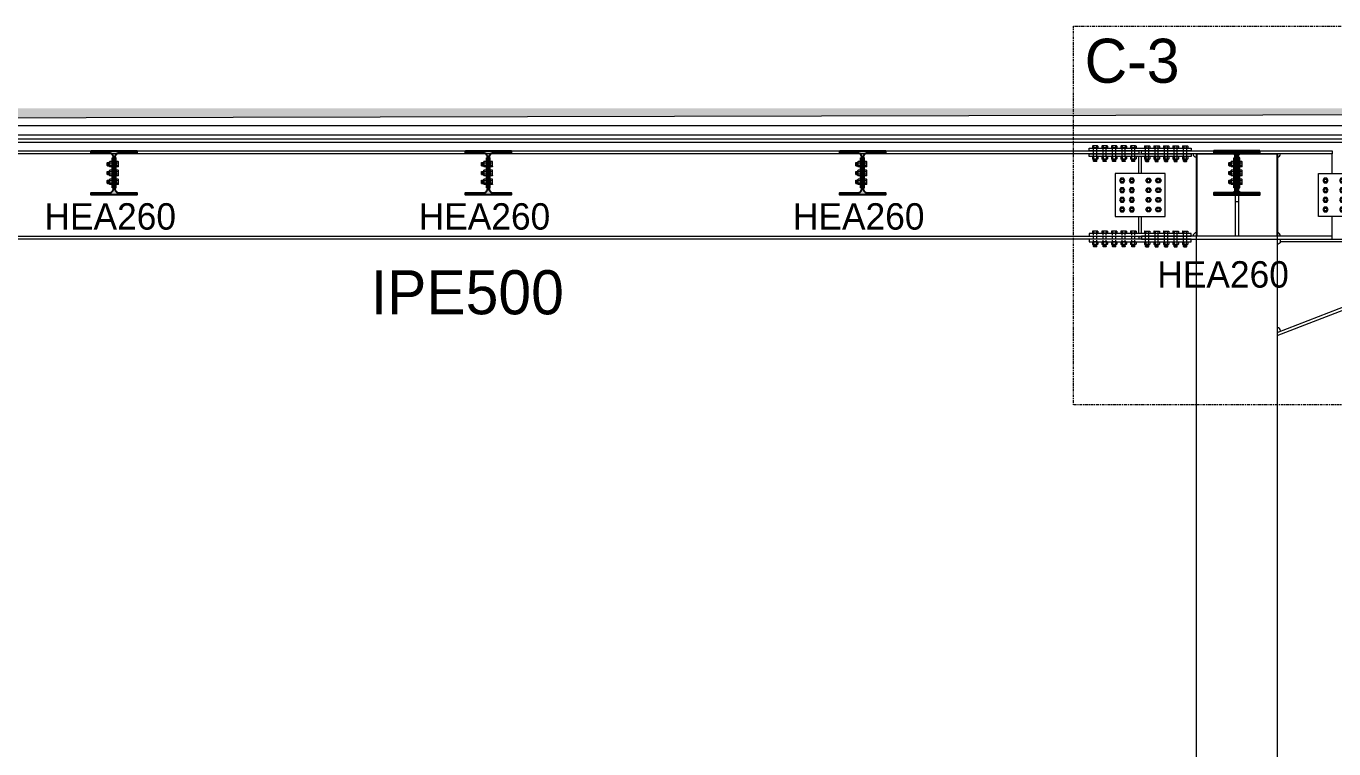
# Model space of a CAD drawing. Header units: millimetres. Extents: x -6949 to 549764, y -83146 to 127128.
# Drawn here: x 167250 to 174676, y 71150 to 75251 of the extents above; entities that cross this region are included whole.
import ezdxf

# ---------------------------------------------------------------- set-up
doc = ezdxf.new("R2010")
doc.units = ezdxf.units.MM
doc.linetypes.add('Centro', pattern=[31.75, 6.35, -4.7625, 15.875, -4.7625])
doc.linetypes.add('Tratto', pattern=[6.35, 3.175, -3.175])
for name, color, linetype, lineweight in [('armatura', 1, 'Continuous', 15), ('bulloni', 5, 'Continuous', 9), ('LINEA DI SEZIONE', 1, 'Centro', 9), ('piastra', 6, 'Continuous', 18), ('S-BEAM', 5, 'Continuous', 18), ('S-COLS', 7, 'Continuous', 18), ('SEZIONI acciaio - Steel sections', 7, 'Continuous', 25), ('solaio2', 7, 'Continuous', 9)]:
    doc.layers.add(name, color=color, linetype=linetype, lineweight=lineweight)
doc.layers.add('quote', color=7, linetype='Continuous', lineweight=5, true_color=0x383838)
doc.styles.get("Standard").update_dxf_attribs({"font": ''})
doc.styles.get('Standard').set_extended_font_data('Bahnschrift Light')

# ---------------------------------------------------------------- blocks, each defined once
blk = doc.blocks.new('*U96')
at = {"layer": 'bulloni'}
blk.add_lwpolyline([(-15.6, 0), (-7.8, -13.5), (7.8, -13.5), (15.6, 0), (7.8, 13.5), (-7.8, 13.5)], close=True, dxfattribs=at)
for radius in [9, 7.88]:
    blk.add_circle((0, 0), radius, dxfattribs=at)
blk = doc.blocks.new('*U97')
at = {"color": 0, "linetype": 'ByBlock', "lineweight": -2, "transparency": 16777216}
for p in [(0, 0), (55, 0), (0, -55), (55, -55), (0, -110), (55, -110), (0, -165), (55, -165)]:
    blk.add_blockref('*U96', p, dxfattribs=at)
blk = doc.blocks.new('*U98')
at = {"layer": 'bulloni'}
blk.add_lwpolyline([(-15.6, 0), (-7.8, -13.5), (7.8, -13.5), (15.6, 0), (7.8, 13.5), (-7.8, 13.5)], close=True, dxfattribs=at)
for radius in [9, 7.88]:
    blk.add_circle((0, 0), radius, dxfattribs=at)
blk = doc.blocks.new('*U99')
at = {"color": 0, "linetype": 'ByBlock', "lineweight": -2, "transparency": 16777216}
for p in [(0, 0), (55, 0), (0, -55), (55, -55), (0, -110), (55, -110), (0, -165), (55, -165)]:
    blk.add_blockref('*U98', p, dxfattribs=at)
blk = doc.blocks.new('*U100')
at = {"layer": 'bulloni'}
for p, q in [((-13.7, 44.3), (-15.6, 43.1)), ((-15.6, 43.1), (-15.6, 32.8)), ((15.6, 32.8), (-15.6, 32.8)), ((13.7, 44.3), (-13.7, 44.3)), ((-12.5, 32.8), (-12.5, 32.3)), ((12.5, 32.3), (-12.5, 32.3)), ((-7.8, 32.8), (-7.8, 43.1)), ((7.8, 43.1), (7.8, 32.8)), ((12.5, 32.8), (12.5, 32.3)), ((13.7, 44.3), (15.6, 43.1)), ((15.6, 43.1), (15.6, 32.8)), ((-13.7, -16.7), (-15.6, -17.9)), ((-15.6, -17.9), (-15.6, -30.4)), ((-13.7, -31.7), (-15.6, -30.4)), ((13.7, -16.7), (-13.7, -16.7)), ((13.7, -31.7), (-13.7, -31.7)), ((-9, -43.3), (-9, -31.7)), ((-8, -44.3), (-9, -43.3)), ((9, -43.3), (-9, -43.3)), ((8, -44.3), (-8, -44.3)), ((-7.8, -30.4), (-7.8, -17.9)), ((-6.5, -34.4), (6.5, -33.7)), ((-6.5, -39.4), (6.5, -38.7)), ((-5, -36.8), (5, -36.3)), ((-5, -41.8), (5, -41.3)), ((7.8, -17.9), (7.8, -30.4)), ((9, -43.3), (8, -44.3)), ((9, -43.3), (9, -31.7)), ((13.7, -16.7), (15.6, -17.9)), ((13.7, -31.7), (15.6, -30.4)), ((15.6, -17.9), (15.6, -30.4))]:
    blk.add_line(p, q, dxfattribs=at)
at = {"layer": 'bulloni', "linetype": 'Tratto'}
for points in [[(-9, -16.7), (-9, 31.3)], [(9, -16.7), (9, 31.3)]]:
    blk.add_lwpolyline(points, dxfattribs=at)
at = {"layer": 'bulloni'}
for centre, radius, start, end in [((-11.7, 37.6), 6.67, 54.26215, 125.73785), ((-10, 31.3), 1, 0, 90), ((0, 19.5), 24.8, 71.68582, 108.31418), ((11.7, 37.6), 6.67, 54.26215, 125.73785), ((10, 31.3), 1, 90, 180), ((-11.7, -23.4), 6.67, 54.26215, 125.73785), ((-11.7, -25), 6.67, 234.26215, 305.73785), ((0, -41.5), 24.8, 71.68582, 108.31418), ((0, -6.9), 24.8, 251.68582, 288.31418), ((11.7, -23.4), 6.67, 54.26215, 125.73785), ((11.7, -25), 6.67, 234.26215, 305.73785)]:
    blk.add_arc(centre, radius, start, end, dxfattribs=at)
blk = doc.blocks.new('*U101')
at = {"layer": 'bulloni', "color": 0, "linetype": 'ByBlock', "lineweight": -2, "transparency": 16777216}
for p in [(0, 0), (54, 0), (108, 0), (162, 0), (216, 0)]:
    blk.add_blockref('*U100', p, dxfattribs=at)
blk = doc.blocks.new('*U102')
at = {"layer": 'bulloni'}
for p, q in [((-13.7, 44.3), (-15.6, 43.1)), ((-15.6, 43.1), (-15.6, 32.8)), ((15.6, 32.8), (-15.6, 32.8)), ((13.7, 44.3), (-13.7, 44.3)), ((-12.5, 32.8), (-12.5, 32.3)), ((12.5, 32.3), (-12.5, 32.3)), ((-7.8, 32.8), (-7.8, 43.1)), ((7.8, 43.1), (7.8, 32.8)), ((12.5, 32.8), (12.5, 32.3)), ((13.7, 44.3), (15.6, 43.1)), ((15.6, 43.1), (15.6, 32.8)), ((-13.7, -16.7), (-15.6, -17.9)), ((-15.6, -17.9), (-15.6, -30.4)), ((-13.7, -31.7), (-15.6, -30.4)), ((13.7, -16.7), (-13.7, -16.7)), ((13.7, -31.7), (-13.7, -31.7)), ((-9, -43.3), (-9, -31.7)), ((-8, -44.3), (-9, -43.3)), ((9, -43.3), (-9, -43.3)), ((8, -44.3), (-8, -44.3)), ((-7.8, -30.4), (-7.8, -17.9)), ((-6.5, -34.4), (6.5, -33.7)), ((-6.5, -39.4), (6.5, -38.7)), ((-5, -36.8), (5, -36.3)), ((-5, -41.8), (5, -41.3)), ((7.8, -17.9), (7.8, -30.4)), ((9, -43.3), (8, -44.3)), ((9, -43.3), (9, -31.7)), ((13.7, -16.7), (15.6, -17.9)), ((13.7, -31.7), (15.6, -30.4)), ((15.6, -17.9), (15.6, -30.4))]:
    blk.add_line(p, q, dxfattribs=at)
at = {"layer": 'bulloni', "linetype": 'Tratto'}
for points in [[(-9, -16.7), (-9, 31.3)], [(9, -16.7), (9, 31.3)]]:
    blk.add_lwpolyline(points, dxfattribs=at)
at = {"layer": 'bulloni'}
for centre, radius, start, end in [((-11.7, 37.6), 6.67, 54.26215, 125.73785), ((-10, 31.3), 1, 0, 90), ((0, 19.5), 24.8, 71.68582, 108.31418), ((11.7, 37.6), 6.67, 54.26215, 125.73785), ((10, 31.3), 1, 90, 180), ((-11.7, -23.4), 6.67, 54.26215, 125.73785), ((-11.7, -25), 6.67, 234.26215, 305.73785), ((0, -41.5), 24.8, 71.68582, 108.31418), ((0, -6.9), 24.8, 251.68582, 288.31418), ((11.7, -23.4), 6.67, 54.26215, 125.73785), ((11.7, -25), 6.67, 234.26215, 305.73785)]:
    blk.add_arc(centre, radius, start, end, dxfattribs=at)
blk = doc.blocks.new('*U103')
at = {"color": 0, "linetype": 'ByBlock', "lineweight": -2, "transparency": 16777216}
for p in [(0, 0), (54, 0), (108, 0), (162, 0), (216, 0)]:
    blk.add_blockref('*U102', p, dxfattribs=at)
blk = doc.blocks.new('*U105')
at = {"layer": 'bulloni'}
for p, q in [((-13.7, 44.3), (-15.6, 43.1)), ((-15.6, 43.1), (-15.6, 32.8)), ((15.6, 32.8), (-15.6, 32.8)), ((13.7, 44.3), (-13.7, 44.3)), ((-12.5, 32.8), (-12.5, 32.3)), ((12.5, 32.3), (-12.5, 32.3)), ((-7.8, 32.8), (-7.8, 43.1)), ((7.8, 43.1), (7.8, 32.8)), ((12.5, 32.8), (12.5, 32.3)), ((13.7, 44.3), (15.6, 43.1)), ((15.6, 43.1), (15.6, 32.8)), ((-13.7, -16.7), (-15.6, -17.9)), ((-15.6, -17.9), (-15.6, -30.4)), ((-13.7, -31.7), (-15.6, -30.4)), ((13.7, -16.7), (-13.7, -16.7)), ((13.7, -31.7), (-13.7, -31.7)), ((-9, -43.3), (-9, -31.7)), ((-8, -44.3), (-9, -43.3)), ((9, -43.3), (-9, -43.3)), ((8, -44.3), (-8, -44.3)), ((-7.8, -30.4), (-7.8, -17.9)), ((-6.5, -34.4), (6.5, -33.7)), ((-6.5, -39.4), (6.5, -38.7)), ((-5, -36.8), (5, -36.3)), ((-5, -41.8), (5, -41.3)), ((7.8, -17.9), (7.8, -30.4)), ((9, -43.3), (8, -44.3)), ((9, -43.3), (9, -31.7)), ((13.7, -16.7), (15.6, -17.9)), ((13.7, -31.7), (15.6, -30.4)), ((15.6, -17.9), (15.6, -30.4))]:
    blk.add_line(p, q, dxfattribs=at)
at = {"layer": 'bulloni', "linetype": 'Tratto'}
for points in [[(-9, -16.7), (-9, 31.3)], [(9, -16.7), (9, 31.3)]]:
    blk.add_lwpolyline(points, dxfattribs=at)
at = {"layer": 'bulloni'}
for centre, radius, start, end in [((-11.7, 37.6), 6.67, 54.26215, 125.73785), ((-10, 31.3), 1, 0, 90), ((0, 19.5), 24.8, 71.68582, 108.31418), ((11.7, 37.6), 6.67, 54.26215, 125.73785), ((10, 31.3), 1, 90, 180), ((-11.7, -23.4), 6.67, 54.26215, 125.73785), ((-11.7, -25), 6.67, 234.26215, 305.73785), ((0, -41.5), 24.8, 71.68582, 108.31418), ((0, -6.9), 24.8, 251.68582, 288.31418), ((11.7, -23.4), 6.67, 54.26215, 125.73785), ((11.7, -25), 6.67, 234.26215, 305.73785)]:
    blk.add_arc(centre, radius, start, end, dxfattribs=at)
blk = doc.blocks.new('*U94')
at = {"color": 0, "linetype": 'ByBlock', "lineweight": -2, "transparency": 16777216}
for p in [(0, 0), (54, 0), (108, 0), (162, 0), (216, 0)]:
    blk.add_blockref('*U105', p, dxfattribs=at)
blk = doc.blocks.new('*U95')
at = {"layer": 'bulloni'}
for p, q in [((-13.7, 44.3), (-15.6, 43.1)), ((-15.6, 43.1), (-15.6, 32.8)), ((15.6, 32.8), (-15.6, 32.8)), ((13.7, 44.3), (-13.7, 44.3)), ((-12.5, 32.8), (-12.5, 32.3)), ((12.5, 32.3), (-12.5, 32.3)), ((-7.8, 32.8), (-7.8, 43.1)), ((7.8, 43.1), (7.8, 32.8)), ((12.5, 32.8), (12.5, 32.3)), ((13.7, 44.3), (15.6, 43.1)), ((15.6, 43.1), (15.6, 32.8)), ((-13.7, -16.7), (-15.6, -17.9)), ((-15.6, -17.9), (-15.6, -30.4)), ((-13.7, -31.7), (-15.6, -30.4)), ((13.7, -16.7), (-13.7, -16.7)), ((13.7, -31.7), (-13.7, -31.7)), ((-9, -43.3), (-9, -31.7)), ((-8, -44.3), (-9, -43.3)), ((9, -43.3), (-9, -43.3)), ((8, -44.3), (-8, -44.3)), ((-7.8, -30.4), (-7.8, -17.9)), ((-6.5, -34.4), (6.5, -33.7)), ((-6.5, -39.4), (6.5, -38.7)), ((-5, -36.8), (5, -36.3)), ((-5, -41.8), (5, -41.3)), ((7.8, -17.9), (7.8, -30.4)), ((9, -43.3), (8, -44.3)), ((9, -43.3), (9, -31.7)), ((13.7, -16.7), (15.6, -17.9)), ((13.7, -31.7), (15.6, -30.4)), ((15.6, -17.9), (15.6, -30.4))]:
    blk.add_line(p, q, dxfattribs=at)
at = {"layer": 'bulloni', "linetype": 'Tratto'}
for points in [[(-9, -16.7), (-9, 31.3)], [(9, -16.7), (9, 31.3)]]:
    blk.add_lwpolyline(points, dxfattribs=at)
at = {"layer": 'bulloni'}
for centre, radius, start, end in [((-11.7, 37.6), 6.67, 54.26215, 125.73785), ((-10, 31.3), 1, 0, 90), ((0, 19.5), 24.8, 71.68582, 108.31418), ((11.7, 37.6), 6.67, 54.26215, 125.73785), ((10, 31.3), 1, 90, 180), ((-11.7, -23.4), 6.67, 54.26215, 125.73785), ((-11.7, -25), 6.67, 234.26215, 305.73785), ((0, -41.5), 24.8, 71.68582, 108.31418), ((0, -6.9), 24.8, 251.68582, 288.31418), ((11.7, -23.4), 6.67, 54.26215, 125.73785), ((11.7, -25), 6.67, 234.26215, 305.73785)]:
    blk.add_arc(centre, radius, start, end, dxfattribs=at)
blk = doc.blocks.new('*U104')
at = {"color": 0, "linetype": 'ByBlock', "lineweight": -2, "transparency": 16777216}
for p in [(0, 0), (54, 0), (108, 0), (162, 0), (216, 0)]:
    blk.add_blockref('*U95', p, dxfattribs=at)
blk = doc.blocks.new('*U107')
h = blk.add_hatch()
h.set_pattern_fill('ANSI31', color=256, scale=2)
h.set_pattern_definition([(45, (-12757.2744, 46959.8686), (-4.4901281, 4.4901281), [])])
h.paths.add_polyline_path([(27.8, 112.5), (130, 112.5), (130, 125), (-130, 125), (-130, 112.5), (-27.8, 112.5, -0.414214), (-3.8, 88.5), (-3.8, 59), (3.8, 59), (3.8, 88.5, -0.414214)])
h.paths.add_polyline_path([(-3.8, 9), (3.8, 9), (3.8, 41), (-3.8, 41)])
h.paths.add_polyline_path([(3.8, -9), (-3.8, -9), (-3.8, -41), (3.8, -41)])
h.paths.add_polyline_path([(3.8, -59), (-3.8, -59), (-3.8, -88.5, -0.414214), (-27.8, -112.5), (-130, -112.5), (-130, -125), (130, -125), (130, -112.5), (27.8, -112.5, -0.414214), (3.8, -88.5)])
at = {"layer": 'SEZIONI acciaio - Steel sections'}
blk.add_lwpolyline([(130, 125), (-130, 125), (-130, 112.5), (-27.8, 112.5, -0.414214), (-3.8, 88.5), (-3.8, -88.5, -0.414214), (-27.8, -112.5), (-130, -112.5), (-130, -125), (130, -125), (130, -112.5), (27.8, -112.5, -0.414214), (3.8, -88.5), (3.8, 88.5, -0.414214), (27.8, 112.5), (130, 112.5)], format="xyb", close=True, dxfattribs=at)
blk = doc.blocks.new('*U108')
at = {"color": 0, "linetype": 'ByBlock', "lineweight": -2, "transparency": 16777216}
blk.add_blockref('*U107', (0, 0), dxfattribs=at)
blk = doc.blocks.new('vfdcv')
at = {"layer": 'bulloni'}
for p, q in [((50940.3, -31978.2), (50941.3, -31977.2)), ((50940.3, -31994.2), (50940.3, -31978.2)), ((50941.3, -31995.2), (50940.3, -31994.2)), ((50941.3, -31977.2), (50952.9, -31977.2)), ((50941.3, -31995.2), (50941.3, -31977.2)), ((50941.3, -31995.2), (50952.9, -31995.2)), ((50942.8, -31981.2), (50943.3, -31991.2)), ((50945.2, -31979.7), (50945.9, -31992.7)), ((50947.8, -31981.2), (50948.3, -31991.2)), ((50950.2, -31979.7), (50950.9, -31992.7)), ((50952.9, -31972.5), (50954.2, -31970.6)), ((50952.9, -31999.9), (50952.9, -31972.5)), ((50952.9, -31999.9), (50954.2, -32001.7)), ((50966.7, -31970.6), (50954.2, -31970.6)), ((50954.2, -31978.4), (50966.7, -31978.4)), ((50966.7, -31994), (50954.2, -31994)), ((50966.7, -32001.7), (50954.2, -32001.7)), ((50967.9, -31972.5), (50966.7, -31970.6)), ((50967.9, -31999.9), (50966.7, -32001.7)), ((50967.9, -31999.9), (50967.9, -31972.5)), ((50991.4, -31998.7), (50991.4, -31973.7)), ((50991.9, -31973.7), (50991.4, -31973.7)), ((50991.9, -31998.7), (50991.4, -31998.7)), ((50991.9, -32001.7), (50991.9, -31970.6)), ((51002.2, -31970.6), (50991.9, -31970.6)), ((50991.9, -31978.4), (51002.2, -31978.4)), ((51002.2, -31994), (50991.9, -31994)), ((51002.2, -32001.7), (50991.9, -32001.7)), ((51003.4, -31972.5), (51002.2, -31970.6)), ((51003.4, -31999.9), (51002.2, -32001.7)), ((51003.4, -31999.9), (51003.4, -31972.5)), ((50940.3, -32028.2), (50941.3, -32027.2)), ((50940.3, -32044.2), (50940.3, -32028.2)), ((50941.3, -32045.2), (50940.3, -32044.2)), ((50940.3, -32078.2), (50941.3, -32077.2)), ((50941.3, -32027.2), (50952.9, -32027.2)), ((50941.3, -32045.2), (50941.3, -32027.2)), ((50941.3, -32045.2), (50952.9, -32045.2)), ((50941.3, -32077.2), (50952.9, -32077.2)), ((50941.3, -32095.2), (50941.3, -32077.2)), ((50942.8, -32031.2), (50943.3, -32041.2)), ((50945.2, -32029.7), (50945.9, -32042.7)), ((50947.8, -32031.2), (50948.3, -32041.2)), ((50950.2, -32029.7), (50950.9, -32042.7)), ((50952.9, -32022.5), (50954.2, -32020.6)), ((50952.9, -32049.9), (50952.9, -32022.5)), ((50952.9, -32049.9), (50954.2, -32051.7)), ((50952.9, -32072.5), (50954.2, -32070.6)), ((50952.9, -32099.9), (50952.9, -32072.5)), ((50966.7, -32020.6), (50954.2, -32020.6)), ((50954.2, -32028.4), (50966.7, -32028.4)), ((50966.7, -32044), (50954.2, -32044)), ((50966.7, -32051.7), (50954.2, -32051.7)), ((50966.7, -32070.6), (50954.2, -32070.6)), ((50967.9, -32022.5), (50966.7, -32020.6)), ((50967.9, -32049.9), (50966.7, -32051.7)), ((50967.9, -32072.5), (50966.7, -32070.6)), ((50967.9, -32049.9), (50967.9, -32022.5)), ((50967.9, -32099.9), (50967.9, -32072.5)), ((50991.4, -32048.7), (50991.4, -32023.7)), ((50991.9, -32023.7), (50991.4, -32023.7)), ((50991.9, -32048.7), (50991.4, -32048.7)), ((50991.4, -32098.7), (50991.4, -32073.7)), ((50991.9, -32073.7), (50991.4, -32073.7)), ((50991.9, -32051.7), (50991.9, -32020.6)), ((51002.2, -32020.6), (50991.9, -32020.6)), ((50991.9, -32028.4), (51002.2, -32028.4)), ((51002.2, -32044), (50991.9, -32044)), ((51002.2, -32051.7), (50991.9, -32051.7)), ((50991.9, -32101.7), (50991.9, -32070.6)), ((51002.2, -32070.6), (50991.9, -32070.6)), ((51003.4, -32022.5), (51002.2, -32020.6)), ((51003.4, -32049.9), (51002.2, -32051.7)), ((51003.4, -32072.5), (51002.2, -32070.6)), ((51003.4, -32049.9), (51003.4, -32022.5)), ((51003.4, -32099.9), (51003.4, -32072.5)), ((50940.3, -32094.2), (50940.3, -32078.2)), ((50941.3, -32095.2), (50940.3, -32094.2)), ((50941.3, -32095.2), (50952.9, -32095.2)), ((50942.8, -32081.2), (50943.3, -32091.2)), ((50945.2, -32079.7), (50945.9, -32092.7)), ((50947.8, -32081.2), (50948.3, -32091.2)), ((50950.2, -32079.7), (50950.9, -32092.7)), ((50952.9, -32099.9), (50954.2, -32101.7)), ((50954.2, -32078.4), (50966.7, -32078.4)), ((50966.7, -32094), (50954.2, -32094)), ((50966.7, -32101.7), (50954.2, -32101.7)), ((50967.9, -32099.9), (50966.7, -32101.7)), ((50991.9, -32098.7), (50991.4, -32098.7)), ((50991.9, -32078.4), (51002.2, -32078.4)), ((51002.2, -32094), (50991.9, -32094)), ((51002.2, -32101.7), (50991.9, -32101.7)), ((51003.4, -32099.9), (51002.2, -32101.7))]:
    blk.add_line(p, q, dxfattribs=at)
at = {"layer": 'bulloni', "linetype": 'Tratto'}
for points in [[(50967.9, -31977.2), (50990.4, -31977.2)], [(50967.9, -31995.2), (50990.4, -31995.2)], [(50967.9, -32027.2), (50990.4, -32027.2)], [(50967.9, -32045.2), (50990.4, -32045.2)], [(50967.9, -32077.2), (50990.4, -32077.2)], [(50967.9, -32095.2), (50990.4, -32095.2)]]:
    blk.add_lwpolyline(points, dxfattribs=at)
at = {"layer": 'bulloni'}
for centre, radius, start, end in [((50959.6, -31974.5), 6.67, 144.26215, 215.73785), ((50977.7, -31986.2), 24.8, 161.68582, 198.31418), ((50959.6, -31997.8), 6.67, 144.26215, 215.73785), ((50961.3, -31974.5), 6.67, 324.26215, 35.73785), ((50943.1, -31986.2), 24.8, 341.68582, 18.31418), ((50961.3, -31997.8), 6.67, 324.26215, 35.73785), ((50990.4, -31976.2), 1, 270, 0), ((50990.4, -31996.2), 1, 0, 90), ((50996.8, -31974.5), 6.67, 324.26215, 35.73785), ((50978.6, -31986.2), 24.8, 341.68582, 18.31418), ((50996.8, -31997.8), 6.67, 324.26215, 35.73785), ((50959.6, -32024.5), 6.67, 144.26215, 215.73785), ((50977.7, -32036.2), 24.8, 161.68582, 198.31418), ((50959.6, -32047.8), 6.67, 144.26215, 215.73785), ((50959.6, -32074.5), 6.67, 144.26215, 215.73785), ((50961.3, -32024.5), 6.67, 324.26215, 35.73785), ((50943.1, -32036.2), 24.8, 341.68582, 18.31418), ((50961.3, -32047.8), 6.67, 324.26215, 35.73785), ((50961.3, -32074.5), 6.67, 324.26215, 35.73785), ((50990.4, -32026.2), 1, 270, 0), ((50990.4, -32046.2), 1, 0, 90), ((50990.4, -32076.2), 1, 270, 0), ((50996.8, -32024.5), 6.67, 324.26215, 35.73785), ((50978.6, -32036.2), 24.8, 341.68582, 18.31418), ((50996.8, -32047.8), 6.67, 324.26215, 35.73785), ((50996.8, -32074.5), 6.67, 324.26215, 35.73785), ((50977.7, -32086.2), 24.8, 161.68582, 198.31418), ((50959.6, -32097.8), 6.67, 144.26215, 215.73785), ((50943.1, -32086.2), 24.8, 341.68582, 18.31418), ((50961.3, -32097.8), 6.67, 324.26215, 35.73785), ((50990.4, -32096.2), 1, 0, 90), ((50978.6, -32086.2), 24.8, 341.68582, 18.31418), ((50996.8, -32097.8), 6.67, 324.26215, 35.73785)]:
    blk.add_arc(centre, radius, start, end, dxfattribs=at)
blk = doc.blocks.new('*U2019')
at = {"layer": 'bulloni'}
blk.add_lwpolyline([(-15.6, 0), (-7.8, -13.5), (7.8, -13.5), (15.6, 0), (7.8, 13.5), (-7.8, 13.5)], close=True, dxfattribs=at)
for radius in [9, 7.88]:
    blk.add_circle((0, 0), radius, dxfattribs=at)
blk = doc.blocks.new('*U2020')
at = {"color": 0, "linetype": 'ByBlock', "lineweight": -2, "transparency": 16777216}
for p in [(0, 0), (95, 0), (0, -55), (95, -55), (0, -110), (95, -110), (0, -165), (95, -165)]:
    blk.add_blockref('*U2019', p, dxfattribs=at)

msp = doc.modelspace()

# ---------------------------------------------------------------- hatches: boundary and pattern name
at = {"lineweight": 9}
h = msp.add_hatch(dxfattribs=at)
h.set_pattern_fill('GRAVEL', color=0, scale=4.4)
h.set_pattern_definition([(228.012788, (116851.094, 98563.538), (-894.0800001, -1005.8399999), [15.03574, -1488.54128]), (184.969741, (116841.0353, 98552.362), (1341.11999947, 111.76000637), [25.80181, -2554.37815]), (132.510447, (116815.3305, 98550.127), (1117.60000047, -1229.35999957), [18.19319, -1801.1278]), (267.273689, (116771.744, 98522.187), (111.76000023, 2235.2), [23.4962, -2326.12325]), (292.833654, (116770.6265, 98498.717), (-558.80000005, 1341.11999998), [23.03988, -2280.95154]), (357.273689, (116779.5673, 98477.483), (-2235.2, 111.76000023), [23.4962, -2326.12325]), (37.6942405, (116803.037, 98476.365), (-1452.87999994, -1117.60000008), [31.07252, -3076.17707]), (72.2553284, (116827.624, 98495.3644), (782.3200002, 2458.71999993), [29.33566, -2904.23129]), (121.4295656, (116836.565, 98523.3044), (-894.08000013, 1452.87999992), [23.57577, -2334.00401]), (175.236358, (116824.271, 98543.421), (1229.36, -111.7600002), [26.91538, -1318.85323]), (222.397438, (116797.449, 98545.6564), (-1341.11999996, -1229.36000005), [34.80743, -3445.93799]), (138.814075, (116882.386, 98521.069), (-782.32, 670.56), [11.8802, -1176.1449]), (171.4692344, (116873.4457, 98528.8924), (1452.88000004, -223.51999975), [22.60201, -2237.60412]), (225, (116851.09, 98532.245), (-2e-14, -111.76), [15.80521, -142.2473]), (203.19859, (116843.27, 98545.656), (558.8, 223.52), [8.51142, -842.62738]), (291.80141, (116835.447, 98542.304), (-111.76, 335.28), [12.03689, -589.80913]), (30.963757, (116839.918, 98531.128), (335.28, 223.52), [19.55007, -632.11712]), (161.56505, (116856.68, 98541.186), (223.52, -111.76), [14.13663, -339.27952]), (16.38954, (116770.6265, 98542.3036), (1117.6, 335.28), [19.80387, -1960.58837]), (70.346176, (116789.626, 98547.8916), (-447.04000004, -1229.36), [16.61435, -1644.81749]), (293.19859, (116856.682, 98563.538), (-223.52, 558.8), [17.02272, -834.11608]), (343.61046, (116863.387, 98547.8916), (-1117.60000002, 335.2799999), [19.80387, -1960.58837]), (339.443955, (116770.626, 98473.012), (-558.8, 223.52), [19.09755, -935.78031]), (294.775141, (116788.508, 98466.307), (-558.8000007, 1229.3599997), [16.00157, -1584.15811]), (66.80141, (116857.8, 98451.778), (223.52, 558.8), [17.02272, -834.11608]), (17.354025, (116864.505, 98467.4244), (-1452.87999997, -447.0400001), [18.73444, -1854.70454]), (69.443955, (116803.037, 98451.778), (-223.52, -558.8), [9.54877, -945.32908]), (101.309932, (116851.094, 98451.778), (-111.76, 447.04), [5.69864, -564.16778]), (165.963757, (116849.976, 98457.366), (335.28, -111.76), [23.03988, -437.7584]), (186.009006, (116827.624, 98462.954), (1117.6, 111.76000006), [21.35175, -2113.82005]), (303.690068, (116839.918, 98521.07), (-111.76, 223.52), [16.11825, -386.83816]), (353.1572266, (116848.8585, 98507.658), (1899.92000001, -223.5199999), [28.1405, -2785.9044]), (60.945396, (116876.798, 98504.305), (-447.04, -782.32), [11.50636, -1139.13326]), (90, (116882.39, 98514.36), (-111.76, 111.76), [6.7056, -105.0544]), (120.256437, (116825.389, 98466.307), (447.03999995, -782.32), [15.52615, -1537.0934]), (48.012787, (116817.566, 98479.718), (894.0800001, 1005.8399999), [30.07149, -1473.50554]), (0, (116837.68, 98502.07), (111.76, 111.76), [29.0576, -82.7024]), (325.3048465, (116866.74, 98502.07), (1117.6000004, -782.3199994), [17.67082, -1749.40994]), (254.054604, (116881.269, 98492.012), (-111.76, -447.04), [16.27248, -797.3526]), (207.6459754, (116876.7985, 98476.365), (-2123.44000008, -1117.59999985), [26.49438, -2622.94843]), (175.426079, (116853.329, 98464.0716), (-1452.88, 111.76), [28.0293, -2774.89724])])
h.paths.add_polyline_path([(182624.8, 74765.4), (200165.1, 74725.4), (200165.8, 74725.4), (200165.9, 74785.4), (165083.2, 74785.4), (165083.9, 74725.4)])
at = {"layer": 'quote', "true_color": 0xc7c8ca}
h = msp.add_hatch(color=9, dxfattribs=at)
h.dxf.hatch_style = 1
h.paths.add_polyline_path([(167879.8, 74543.4), (167619.8, 74543.4), (167619.8, 74530.9), (167722.1, 74530.9, -0.414214), (167746.1, 74506.9), (167746.1, 74477.4), (167753.6, 74477.4), (167753.6, 74503.4), (167753.6, 74506.9, -0.414214), (167777.6, 74530.9), (167879.8, 74530.9)])
h.paths.add_polyline_path([(167753.6, 74329.9), (167753.6, 74377.4), (167746.1, 74377.4), (167746.1, 74333.4), (167746.1, 74329.9, -0.414214), (167722.1, 74305.9), (167619.8, 74305.9), (167619.8, 74293.4), (167879.8, 74293.4), (167879.8, 74305.9), (167777.6, 74305.9, -0.414214)])
h.paths.add_polyline_path([(167753.6, 74409.4), (167746.1, 74409.4), (167746.1, 74377.4), (167753.6, 74377.4)])
h.paths.add_polyline_path([(167753.6, 74459.4), (167746.1, 74459.4), (167746.1, 74427.4), (167753.6, 74427.4)])
h.paths.add_polyline_path([(167753.6, 74427.4), (167746.1, 74427.4), (167746.1, 74409.4), (167753.6, 74409.4)])
h.paths.add_polyline_path([(167753.6, 74477.4), (167746.1, 74477.4), (167746.1, 74459.4), (167753.6, 74459.4)])
h = msp.add_hatch(color=9, dxfattribs=at)
h.dxf.hatch_style = 1
h.paths.add_polyline_path([(170004.8, 74543.4), (169744.8, 74543.4), (169744.8, 74530.9), (169847.1, 74530.9, -0.414214), (169871.1, 74506.9), (169871.1, 74477.4), (169878.6, 74477.4), (169878.6, 74503.4), (169878.6, 74506.9, -0.414214), (169902.6, 74530.9), (170004.8, 74530.9)])
h.paths.add_polyline_path([(169878.6, 74329.9), (169878.6, 74377.4), (169871.1, 74377.4), (169871.1, 74333.4), (169871.1, 74329.9, -0.414214), (169847.1, 74305.9), (169744.8, 74305.9), (169744.8, 74293.4), (170004.8, 74293.4), (170004.8, 74305.9), (169902.6, 74305.9, -0.414214)])
h.paths.add_polyline_path([(169878.6, 74409.4), (169871.1, 74409.4), (169871.1, 74377.4), (169878.6, 74377.4)])
h.paths.add_polyline_path([(169878.6, 74459.4), (169871.1, 74459.4), (169871.1, 74427.4), (169878.6, 74427.4)])
h.paths.add_polyline_path([(169878.6, 74427.4), (169871.1, 74427.4), (169871.1, 74409.4), (169878.6, 74409.4)])
h.paths.add_polyline_path([(169878.6, 74477.4), (169871.1, 74477.4), (169871.1, 74459.4), (169878.6, 74459.4)])
h = msp.add_hatch(color=9, dxfattribs=at)
h.dxf.hatch_style = 1
h.paths.add_polyline_path([(172129.8, 74543.4), (171869.8, 74543.4), (171869.8, 74530.9), (171972.1, 74530.9, -0.414214), (171996.1, 74506.9), (171996.1, 74477.4), (172003.6, 74477.4), (172003.6, 74503.4), (172003.6, 74506.9, -0.414214), (172027.6, 74530.9), (172129.8, 74530.9)])
h.paths.add_polyline_path([(172003.6, 74329.9), (172003.6, 74377.4), (171996.1, 74377.4), (171996.1, 74333.4), (171996.1, 74329.9, -0.414214), (171972.1, 74305.9), (171869.8, 74305.9), (171869.8, 74293.4), (172129.8, 74293.4), (172129.8, 74305.9), (172027.6, 74305.9, -0.414214)])
h.paths.add_polyline_path([(172003.6, 74409.4), (171996.1, 74409.4), (171996.1, 74377.4), (172003.6, 74377.4)])
h.paths.add_polyline_path([(172003.6, 74459.4), (171996.1, 74459.4), (171996.1, 74427.4), (172003.6, 74427.4)])
h.paths.add_polyline_path([(172003.6, 74427.4), (171996.1, 74427.4), (171996.1, 74409.4), (172003.6, 74409.4)])
h.paths.add_polyline_path([(172003.6, 74477.4), (171996.1, 74477.4), (171996.1, 74459.4), (172003.6, 74459.4)])
h = msp.add_hatch(color=9, dxfattribs=at)
h.dxf.hatch_style = 1
h.paths.add_polyline_path([(174254.8, 74543.4), (173994.8, 74543.4), (173994.8, 74530.9), (174097.1, 74530.9, -0.414214), (174121.1, 74506.9), (174121.1, 74477.4), (174128.6, 74477.4), (174128.6, 74503.4), (174128.6, 74506.9, -0.414214), (174152.6, 74530.9), (174254.8, 74530.9)])
h.paths.add_polyline_path([(174128.6, 74329.9), (174128.6, 74377.4), (174121.1, 74377.4), (174121.1, 74333.4), (174121.1, 74329.9, -0.414214), (174097.1, 74305.9), (173994.8, 74305.9), (173994.8, 74293.4), (174254.8, 74293.4), (174254.8, 74305.9), (174152.6, 74305.9, -0.414214)])
h.paths.add_polyline_path([(174128.6, 74409.4), (174121.1, 74409.4), (174121.1, 74377.4), (174128.6, 74377.4)])
h.paths.add_polyline_path([(174128.6, 74459.4), (174121.1, 74459.4), (174121.1, 74427.4), (174128.6, 74427.4)])
h.paths.add_polyline_path([(174128.6, 74427.4), (174121.1, 74427.4), (174121.1, 74409.4), (174128.6, 74409.4)])
h.paths.add_polyline_path([(174128.6, 74477.4), (174121.1, 74477.4), (174121.1, 74459.4), (174128.6, 74459.4)])

# ---------------------------------------------------------------- linework, layer by layer
at = {"color": 0, "lineweight": 9}
msp.add_line((200165.8, 74685.4), (165083.8, 74685.4), dxfattribs=at)
for p, q in [((173896.3, 74527.4), (173896.3, 74059.4)), ((174114.8, 74313.8), (174114.8, 74523.1)), ((174134.8, 74313.8), (174134.8, 74523.1)), ((174353.3, 74527.4), (174353.3, 74059.4))]:
    msp.add_line(p, q)
msp.add_lwpolyline([(200165.8, 74685.4), (200165.8, 74725.4), (182624.8, 74765.4), (165083.9, 74725.4), (165083.8, 74685.4)], dxfattribs=at)
msp.add_lwpolyline([(200165.8, 74685.4), (165083.8, 74685.4), (165083.8, 74635.4), (200165.8, 74635.4)], close=True, dxfattribs=at)
at = {"layer": 'armatura'}
msp.add_lwpolyline([(165113.8, 74612.4), (200165.8, 74612.4)], dxfattribs=at)
at = {"layer": 'bulloni'}
for p, q in [((174079.7, 74476.4), (174080.7, 74477.4)), ((174080.7, 74477.4), (174092.3, 74477.4)), ((174080.7, 74459.4), (174080.7, 74477.4)), ((174092.3, 74482.1), (174093.6, 74484)), ((174092.3, 74454.7), (174092.3, 74482.1)), ((174106.1, 74484), (174093.6, 74484)), ((174107.3, 74482.1), (174106.1, 74484)), ((174107.3, 74454.7), (174107.3, 74482.1)), ((174143.3, 74455.9), (174143.3, 74480.9)), ((174143.8, 74480.9), (174143.3, 74480.9)), ((174143.8, 74452.8), (174143.8, 74484)), ((174154.1, 74484), (174143.8, 74484)), ((174155.3, 74482.1), (174154.1, 74484)), ((174155.3, 74454.7), (174155.3, 74482.1)), ((174079.7, 74460.4), (174079.7, 74476.4)), ((174080.7, 74459.4), (174079.7, 74460.4)), ((174079.7, 74426.4), (174080.7, 74427.4)), ((174079.7, 74410.4), (174079.7, 74426.4)), ((174080.7, 74409.4), (174079.7, 74410.4)), ((174080.7, 74459.4), (174092.3, 74459.4)), ((174080.7, 74427.4), (174092.3, 74427.4)), ((174080.7, 74409.4), (174080.7, 74427.4)), ((174080.7, 74409.4), (174092.3, 74409.4)), ((174082.2, 74473.4), (174082.7, 74463.4)), ((174082.2, 74423.4), (174082.7, 74413.4)), ((174084.6, 74474.9), (174085.3, 74461.9)), ((174084.6, 74424.9), (174085.3, 74411.9)), ((174087.2, 74473.4), (174087.7, 74463.4)), ((174087.2, 74423.4), (174087.7, 74413.4)), ((174089.6, 74474.9), (174090.3, 74461.9)), ((174089.6, 74424.9), (174090.3, 74411.9)), ((174092.3, 74454.7), (174093.6, 74452.8)), ((174092.3, 74432.1), (174093.6, 74434)), ((174092.3, 74404.7), (174092.3, 74432.1)), ((174092.3, 74404.7), (174093.6, 74402.8)), ((174093.6, 74476.2), (174106.1, 74476.2)), ((174106.1, 74460.6), (174093.6, 74460.6)), ((174106.1, 74452.8), (174093.6, 74452.8)), ((174106.1, 74434), (174093.6, 74434)), ((174093.6, 74426.2), (174106.1, 74426.2)), ((174106.1, 74410.6), (174093.6, 74410.6)), ((174106.1, 74402.8), (174093.6, 74402.8)), ((174107.3, 74454.7), (174106.1, 74452.8)), ((174107.3, 74432.1), (174106.1, 74434)), ((174107.3, 74404.7), (174106.1, 74402.8)), ((174107.3, 74404.7), (174107.3, 74432.1)), ((174143.8, 74455.9), (174143.3, 74455.9)), ((174143.3, 74405.9), (174143.3, 74430.9)), ((174143.8, 74430.9), (174143.3, 74430.9)), ((174143.8, 74405.9), (174143.3, 74405.9)), ((174143.8, 74476.2), (174154.1, 74476.2)), ((174154.1, 74460.6), (174143.8, 74460.6)), ((174154.1, 74452.8), (174143.8, 74452.8)), ((174143.8, 74402.8), (174143.8, 74434)), ((174154.1, 74434), (174143.8, 74434)), ((174143.8, 74426.2), (174154.1, 74426.2)), ((174154.1, 74410.6), (174143.8, 74410.6)), ((174154.1, 74402.8), (174143.8, 74402.8)), ((174155.3, 74454.7), (174154.1, 74452.8)), ((174155.3, 74432.1), (174154.1, 74434)), ((174155.3, 74404.7), (174154.1, 74402.8)), ((174155.3, 74404.7), (174155.3, 74432.1)), ((174079.7, 74376.4), (174080.7, 74377.4)), ((174079.7, 74360.4), (174079.7, 74376.4)), ((174080.7, 74359.4), (174079.7, 74360.4)), ((174080.7, 74377.4), (174092.3, 74377.4)), ((174080.7, 74359.4), (174080.7, 74377.4)), ((174080.7, 74359.4), (174092.3, 74359.4)), ((174082.2, 74373.4), (174082.7, 74363.4)), ((174084.6, 74374.9), (174085.3, 74361.9)), ((174087.2, 74373.4), (174087.7, 74363.4)), ((174089.6, 74374.9), (174090.3, 74361.9)), ((174092.3, 74382.1), (174093.6, 74384)), ((174092.3, 74354.7), (174092.3, 74382.1)), ((174092.3, 74354.7), (174093.6, 74352.8)), ((174106.1, 74384), (174093.6, 74384)), ((174093.6, 74376.2), (174106.1, 74376.2)), ((174106.1, 74360.6), (174093.6, 74360.6)), ((174106.1, 74352.8), (174093.6, 74352.8)), ((174107.3, 74382.1), (174106.1, 74384)), ((174107.3, 74354.7), (174106.1, 74352.8)), ((174107.3, 74354.7), (174107.3, 74382.1)), ((174143.3, 74355.9), (174143.3, 74380.9)), ((174143.8, 74380.9), (174143.3, 74380.9)), ((174143.8, 74355.9), (174143.3, 74355.9)), ((174143.8, 74352.8), (174143.8, 74384)), ((174154.1, 74384), (174143.8, 74384)), ((174143.8, 74376.2), (174154.1, 74376.2)), ((174154.1, 74360.6), (174143.8, 74360.6)), ((174154.1, 74352.8), (174143.8, 74352.8)), ((174155.3, 74382.1), (174154.1, 74384)), ((174155.3, 74354.7), (174154.1, 74352.8)), ((174155.3, 74354.7), (174155.3, 74382.1))]:
    msp.add_line(p, q, dxfattribs=at)
at = {"layer": 'bulloni', "linetype": 'Tratto'}
for points in [[(174107.3, 74477.4), (174142.3, 74477.4)], [(174107.3, 74459.4), (174142.3, 74459.4)], [(174107.3, 74427.4), (174142.3, 74427.4)], [(174107.3, 74409.4), (174142.3, 74409.4)], [(174107.3, 74377.4), (174142.3, 74377.4)], [(174107.3, 74359.4), (174142.3, 74359.4)]]:
    msp.add_lwpolyline(points, dxfattribs=at)
at = {"layer": 'bulloni'}
for centre, radius, start, end in [((174099, 74480.1), 6.67, 144.26215, 215.73785), ((174100.6, 74480.1), 6.67, 324.26215, 35.73785), ((174142.3, 74478.4), 1, 270, 0), ((174148.6, 74480.1), 6.67, 324.26215, 35.73785), ((174117.1, 74468.4), 24.8, 161.68582, 198.31418), ((174099, 74456.7), 6.67, 144.26215, 215.73785), ((174099, 74430.1), 6.67, 144.26215, 215.73785), ((174117.1, 74418.4), 24.8, 161.68582, 198.31418), ((174099, 74406.7), 6.67, 144.26215, 215.73785), ((174082.5, 74468.4), 24.8, 341.68582, 18.31418), ((174100.6, 74456.7), 6.67, 324.26215, 35.73785), ((174100.6, 74430.1), 6.67, 324.26215, 35.73785), ((174082.5, 74418.4), 24.8, 341.68582, 18.31418), ((174100.6, 74406.7), 6.67, 324.26215, 35.73785), ((174142.3, 74458.4), 1, 0, 90), ((174142.3, 74428.4), 1, 270, 0), ((174142.3, 74408.4), 1, 0, 90), ((174130.5, 74468.4), 24.8, 341.68582, 18.31418), ((174148.6, 74456.7), 6.67, 324.26215, 35.73785), ((174148.6, 74430.1), 6.67, 324.26215, 35.73785), ((174130.5, 74418.4), 24.8, 341.68582, 18.31418), ((174148.6, 74406.7), 6.67, 324.26215, 35.73785), ((174099, 74380.1), 6.67, 144.26215, 215.73785), ((174117.1, 74368.4), 24.8, 161.68582, 198.31418), ((174099, 74356.7), 6.67, 144.26215, 215.73785), ((174100.6, 74380.1), 6.67, 324.26215, 35.73785), ((174082.5, 74368.4), 24.8, 341.68582, 18.31418), ((174100.6, 74356.7), 6.67, 324.26215, 35.73785), ((174142.3, 74378.4), 1, 270, 0), ((174142.3, 74358.4), 1, 0, 90), ((174148.6, 74380.1), 6.67, 324.26215, 35.73785), ((174130.5, 74368.4), 24.8, 341.68582, 18.31418), ((174148.6, 74356.7), 6.67, 324.26215, 35.73785)]:
    msp.add_arc(centre, radius, start, end, dxfattribs=at)
at = {"layer": 'LINEA DI SEZIONE'}
msp.add_lwpolyline([(173196.7, 75251.4), (175734.4, 75251.4), (175734.4, 73102.5), (173196.7, 73102.5)], close=True, dxfattribs=at)
at = {"layer": 'piastra'}
msp.add_line((174353.3, 73496.5), (175240.4, 73838.5), dxfattribs=at)
for points in [[(173865.8, 74543.4), (173286.8, 74543.4), (173286.8, 74559.4), (173865.8, 74559.4)], [(167738.6, 74503.4), (167746.1, 74503.4), (167746.1, 74333.4), (167738.6, 74333.4)], [(167761.1, 74503.4), (167753.6, 74503.4), (167753.6, 74333.4), (167761.1, 74333.4)], [(169863.6, 74503.4), (169871.1, 74503.4), (169871.1, 74333.4), (169863.6, 74333.4)], [(169886.1, 74503.4), (169878.6, 74503.4), (169878.6, 74333.4), (169886.1, 74333.4)], [(171988.6, 74503.4), (171996.1, 74503.4), (171996.1, 74333.4), (171988.6, 74333.4)], [(172011.1, 74503.4), (172003.6, 74503.4), (172003.6, 74333.4), (172011.1, 74333.4)], [(173865.8, 74511.4), (173286.8, 74511.4), (173286.8, 74527.4), (173865.8, 74527.4)], [(174107.3, 74503.4), (174114.8, 74503.4), (174114.8, 74333.4), (174107.3, 74333.4)], [(174114.8, 74503.4), (174121.1, 74503.4), (174121.1, 74333.4), (174114.8, 74333.4)], [(174128.6, 74503.4), (174134.8, 74503.4), (174134.8, 74333.4), (174128.6, 74333.4)], [(174142.3, 74503.4), (174134.8, 74503.4), (174134.8, 74333.4), (174142.3, 74333.4)], [(173718.8, 74415.9), (173433.8, 74415.9), (173433.8, 74170.9), (173718.8, 74170.9)], [(174588.3, 74415.9), (174763.3, 74415.9), (174763.3, 74170.9), (174588.3, 74170.9)], [(173865.8, 74075.4), (173286.8, 74075.4), (173286.8, 74059.4), (173865.8, 74059.4)], [(173865.8, 74043.4), (173286.8, 74043.4), (173286.8, 74027.4), (173865.8, 74027.4)]]:
    msp.add_lwpolyline(points, close=True, dxfattribs=at)
for points in [[(174109.5, 74527.4), (173583.8, 74527.4), (173583.8, 74543.4), (174665.8, 74543.4), (174665.8, 74527.4), (174140.1, 74527.4)], [(173583.8, 74415.9), (173583.8, 74511.4)], [(174665.8, 74415.9), (174665.8, 74527.4)], [(174114.8, 74293.4), (174114.8, 74059.4)], [(174114.8, 74256.1), (174134.8, 74256.1)], [(174134.8, 74293.4), (174134.8, 74059.4)], [(173583.8, 74075.4), (173583.8, 74170.9)], [(174665.8, 74059.4), (174665.8, 74170.9)], [(174098.7, 74059.4), (173583.8, 74059.4), (173583.8, 74043.4), (174665.8, 74043.4), (174665.8, 74059.4), (174098.7, 74059.4)], [(173583.8, 74043.4), (173583.8, 74059.4)], [(175234.6, 74027.4), (174373.3, 74027.4), (174373.3, 74043.4), (175234.6, 74043.4)]]:
    msp.add_lwpolyline(points, dxfattribs=at)
msp.add_lwpolyline([(174353.3, 73513.7), (175234.6, 73853.4), (175234.6, 74027.4), (174373.3, 74027.4, -0.284549), (174353.3, 74013.4), (174353.3, 73513.7)], format="xyb", dxfattribs=at)
for centre, start, end in [((173896.3, 74527.4), 180, 270), ((174353.3, 74527.4), 270, 0), ((173896.3, 74059.4), 90, 180), ((174353.3, 74059.4), 0, 90), ((174353.3, 73521.4), 0, 90)]:
    msp.add_arc(centre, 20, start, end, dxfattribs=at)
at = {"layer": 'S-BEAM'}
for points in [[(166180.8, 74543.4), (173568.8, 74543.4), (173568.8, 74527.4), (166180.8, 74527.4)], [(166180.8, 74059.4), (173568.8, 74059.4), (173568.8, 74043.4), (166180.8, 74043.4)]]:
    msp.add_lwpolyline(points, close=True, dxfattribs=at)
for points in [[(173568.8, 74415.9), (173568.8, 74511.4)], [(173568.8, 74075.4), (173568.8, 74170.9)]]:
    msp.add_lwpolyline(points, dxfattribs=at)
at = {"layer": 'S-COLS'}
for p, q in [((173896.3, 74543.4), (174124.8, 74543.4)), ((174124.8, 74543.4), (174335.6, 74543.4))]:
    msp.add_line(p, q, dxfattribs=at)
msp.add_lwpolyline([(173896.3, 74526.2), (174353.3, 74526.2), (174353.3, 62543.4), (173896.3, 62543.4)], close=True, dxfattribs=at)
at = {"layer": 'SEZIONI acciaio - Steel sections'}
for points in [[(167619.8, 74543.4), (167879.8, 74543.4), (167879.8, 74530.9), (167777.6, 74530.9, 0.414214), (167753.6, 74506.9), (167753.6, 74329.9, 0.414214), (167777.6, 74305.9), (167879.8, 74305.9), (167879.8, 74293.4), (167619.8, 74293.4), (167619.8, 74305.9), (167722.1, 74305.9, 0.414214), (167746.1, 74329.9), (167746.1, 74506.9, 0.414214), (167722.1, 74530.9), (167619.8, 74530.9)], [(169744.8, 74543.4), (170004.8, 74543.4), (170004.8, 74530.9), (169902.6, 74530.9, 0.414214), (169878.6, 74506.9), (169878.6, 74329.9, 0.414214), (169902.6, 74305.9), (170004.8, 74305.9), (170004.8, 74293.4), (169744.8, 74293.4), (169744.8, 74305.9), (169847.1, 74305.9, 0.414214), (169871.1, 74329.9), (169871.1, 74506.9, 0.414214), (169847.1, 74530.9), (169744.8, 74530.9)], [(171869.8, 74543.4), (172129.8, 74543.4), (172129.8, 74530.9), (172027.6, 74530.9, 0.414214), (172003.6, 74506.9), (172003.6, 74329.9, 0.414214), (172027.6, 74305.9), (172129.8, 74305.9), (172129.8, 74293.4), (171869.8, 74293.4), (171869.8, 74305.9), (171972.1, 74305.9, 0.414214), (171996.1, 74329.9), (171996.1, 74506.9, 0.414214), (171972.1, 74530.9), (171869.8, 74530.9)]]:
    msp.add_lwpolyline(points, format="xyb", close=True, dxfattribs=at)
at = {"layer": 'solaio2'}
for points in [[(165083.8, 74535.4), (165083.8, 74635.4), (174665.8, 74635.4)], [(200165.8, 74590.4), (165083.8, 74590.4)]]:
    msp.add_lwpolyline(points, dxfattribs=at)

# ---------------------------------------------------------------- block references
for name, p in [('*U103', (173320.8, 74528.1)), ('*U108', (174124.8, 74418.4)), ('*U99', (173473.8, 74375.9)), ('*U2020', (174628.3, 74375.9)), ('*U104', (173320.8, 74044.1))]:
    msp.add_blockref(name, p)
at = {"xscale": -1}
for name, p in [('*U97', (173678.8, 74375.9)), ('*U94', (173831.8, 74044.1))]:
    msp.add_blockref(name, p, dxfattribs=at)
at = {"layer": 'bulloni', "xscale": -1}
msp.add_blockref('*U101', (173831.8, 74528.1), dxfattribs=at)
at = {"layer": 'S-BEAM'}
for p in [(116770.6, 106454.6), (118895.6, 106454.6), (121020.6, 106454.6)]:
    msp.add_blockref('vfdcv', p, dxfattribs=at)

# ---------------------------------------------------------------- texts
at = {"layer": 'LINEA DI SEZIONE', "insert": (173260.9, 75180.2), "char_height": 250, "attachment_point": 1}
msp.add_mtext_dynamic_manual_height_columns('C-3', width=854.219, gutter_width=1, heights=[0], dxfattribs=at)
at = {"layer": 'quote', "attachment_point": 1}
for s, insert, char_height in [('HEA260', (167354.2, 74246.6), 150), ('HEA260', (169479.2, 74246.6), 150), ('HEA260', (171604.2, 74246.6), 150), ('HEA260', (173673.3, 73917.6), 150), ('IPE500', (169207.1, 73866.2), 250)]:
    msp.add_mtext_dynamic_manual_height_columns(s, width=854.219, gutter_width=1, heights=[0], dxfattribs=dict(at, insert=insert, char_height=char_height))

doc.saveas('drawing.dxf')
